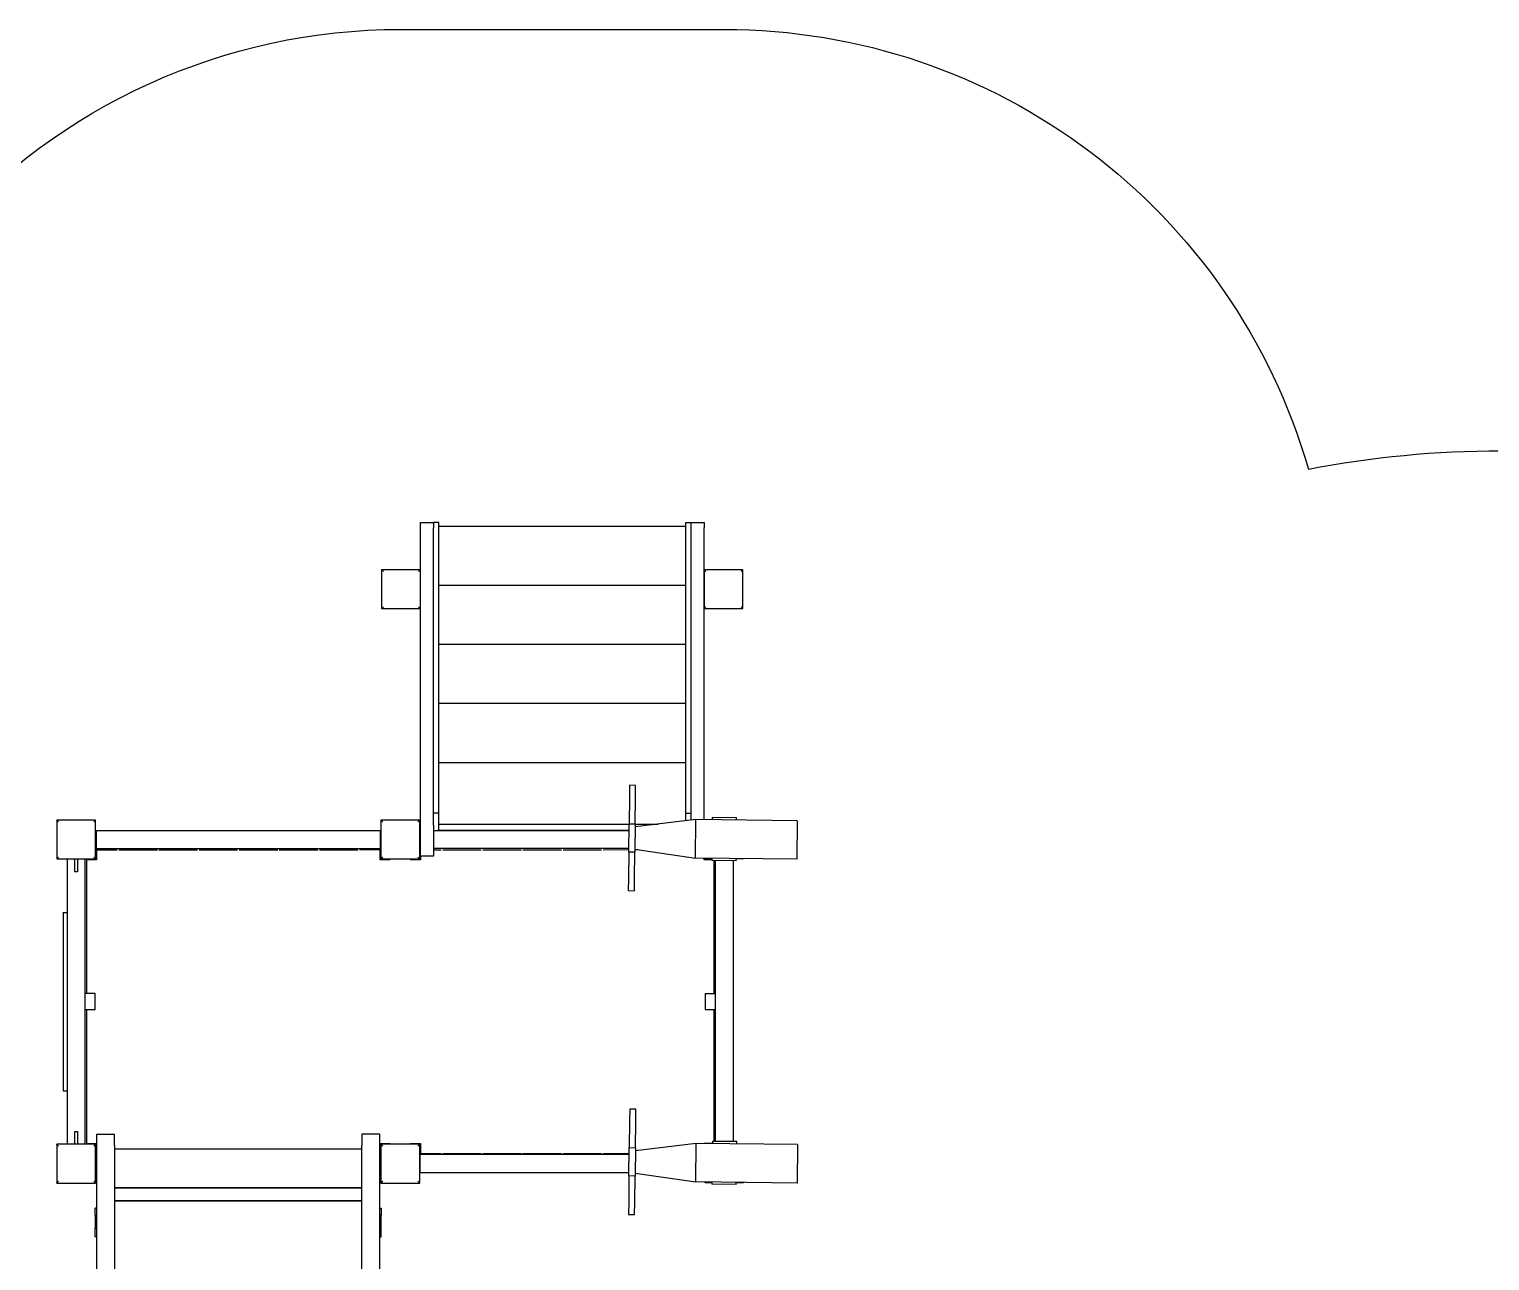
# Model space of a CAD drawing. Header units: millimetres. Extents: x -7616 to 421613, y 91067 to 341353.
# Drawn here: x 179753 to 183359, y 177427 to 180467 of the extents above; entities that cross this region are included whole.
import ezdxf

# ---------------------------------------------------------------- set-up
doc = ezdxf.new("R2010")
doc.units = ezdxf.units.MM
doc.header["$LTSCALE"] = 500
doc.header["$MEASUREMENT"] = 0
doc.linetypes.add('H0', pattern=[0.3, 0.2, -0.1])
doc.layers.add('e-plan', color=9, linetype='CONTINUOUS')

# ---------------------------------------------------------------- blocks, each defined once
blk = doc.blocks.new('A$C633402C3')
at = {"layer": 'e-plan'}
for p, q in [((107427.5, 87816.6), (107459.5, 87816.6)), ((107427.5, 87803.4), (107427.5, 87816.6)), ((107427.5, 87069.6), (107427.5, 87803.4)), ((107472.5, 87816.6), (107459.5, 87816.6)), ((107459.5, 87816.6), (107459.5, 87803.4)), ((107459.5, 87069.6), (107459.5, 87803.4)), ((107472.5, 87098.9), (107472.5, 87816.6)), ((108082.5, 87806.8), (107472.5, 87806.8)), ((108082.5, 87816.6), (108095.5, 87816.6)), ((108082.5, 87098.9), (108082.5, 87816.6)), ((108095.5, 87816.6), (108127.5, 87816.6)), ((108095.5, 87803.4), (108095.5, 87816.6)), ((108095.5, 87081.8), (108095.5, 87803.4)), ((108127.5, 87816.6), (108127.5, 87803.4)), ((108127.5, 87083.1), (108127.5, 87803.4)), ((107427.5, 87699.9), (107331.5, 87699.9)), ((107331.5, 87699.9), (107331.5, 87604)), ((107427.5, 87604), (107427.5, 87699.9)), ((108223.5, 87699.9), (108127.5, 87699.9)), ((108127.5, 87699.9), (108127.5, 87604)), ((108223.5, 87604), (108223.5, 87699.9)), ((108082.5, 87661.2), (107472.5, 87661.2)), ((107331.5, 87604), (107427.5, 87604)), ((108127.5, 87604), (108223.5, 87604)), ((108082.5, 87515.6), (107472.5, 87515.6)), ((108082.5, 87370), (107472.5, 87370)), ((107472.5, 87224.4), (108082.5, 87224.5)), ((107943.6, 87167.8), (107943.3, 87137.8)), ((107958.6, 87167.6), (107943.6, 87167.8)), ((107958.3, 87137.6), (107958.6, 87167.6)), ((107943.3, 87137.8), (107942.5, 87072.8)), ((107957.5, 87072.6), (107958.3, 87137.6)), ((106625.5, 87081.9), (106529.5, 87081.9)), ((106529.5, 87081.9), (106529.6, 86985.9)), ((106625.5, 86985.9), (106625.5, 87081.9)), ((107425.5, 87081.9), (107329.5, 87081.9)), ((107329.5, 87081.9), (107329.6, 86986)), ((107425.5, 86986), (107425.5, 87081.9)), ((107427.5, 86992.8), (107427.5, 87069.6)), ((107472.5, 87098.9), (107459.5, 87098.9)), ((107459.5, 87069.6), (107459.5, 86992.8)), ((107472.5, 87056.4), (107472.5, 87098.9)), ((107472.5, 87071.9), (107942.5, 87072)), ((107941.6, 87002.8), (107942.5, 87072.8)), ((107942.5, 87072.8), (107957.5, 87072.6)), ((107957.5, 87072.6), (107956.6, 87002.6)), ((108107.6, 87083.3), (107957.4, 87065.1)), ((107957.5, 87072), (108013.9, 87072)), ((108082.5, 87098.9), (108095.5, 87098.9)), ((108082.5, 87080.3), (108082.5, 87098.9)), ((108106.5, 86988.3), (108107.6, 87083.3)), ((108357.6, 87080.3), (108107.6, 87083.3)), ((108147.7, 87088.3), (108147.6, 87082.8)), ((108207.7, 87087.6), (108147.7, 87088.3)), ((108207.6, 87082.1), (108207.7, 87087.6)), ((108357.6, 87080.3), (108356.5, 86985.3)), ((106625.5, 87056.4), (106627, 87056.4)), ((106625.5, 87011.4), (106625.5, 87056.4)), ((106627, 87056.4), (106627, 87011.4)), ((106627, 87056.4), (107328, 87056.4)), ((107328, 87056.4), (107328, 87011.4)), ((107328, 87056.4), (107329.5, 87056.4)), ((107329.5, 87056.4), (107329.5, 87011.4)), ((107425.5, 87056.4), (107427.5, 87056.4)), ((107425.5, 87011.4), (107425.5, 87056.4)), ((107459.5, 87056.4), (107942.3, 87056.5)), ((107472.5, 87056.9), (107942.3, 87057)), ((107957.4, 87065.1), (107956.7, 87010.1)), ((107957.3, 87057), (107957.3, 87057)), ((107957.3, 87056.5), (107957.3, 87056.5)), ((106627, 87011.4), (106625.5, 87011.4)), ((106627, 87011.4), (107328, 87011.4)), ((106627, 86983.4), (106627, 87011)), ((107329, 87011), (106627, 87011)), ((106628, 87008.4), (106628, 86983.4)), ((106628, 87008.4), (106679, 87008.4)), ((106683, 87008.4), (106778, 87008.4)), ((106782, 87008.4), (106877, 87008.4)), ((106881, 87008.4), (106976, 87008.4)), ((106980, 87008.4), (107075, 87008.4)), ((107079, 87008.4), (107174, 87008.4)), ((107178, 87008.4), (107273, 87008.4)), ((107328, 87008.4), (107277, 87008.4)), ((107329.5, 87011.4), (107328, 87011.4)), ((107328, 86983.4), (107328, 87008.4)), ((107329, 86983.4), (107329, 87011)), ((107427.5, 87011.4), (107425.5, 87011.4)), ((107426.5, 86983.9), (107426.5, 87011.4)), ((107941.7, 87011.5), (107459.5, 87011.4)), ((107459.5, 87008.9), (107478.5, 87008.9)), ((107482.5, 87008.9), (107577.5, 87008.9)), ((107581.5, 87008.9), (107676.5, 87008.9)), ((107680.5, 87008.9), (107775.5, 87008.9)), ((107779.5, 87008.9), (107874.5, 87008.9)), ((107878.5, 87008.9), (107941.7, 87009)), ((107941.6, 87002.8), (107940.8, 86937.8)), ((107956.6, 87002.6), (107941.6, 87002.8)), ((107955.8, 86937.6), (107956.6, 87002.6)), ((107956.7, 87011.5), (107956.7, 87011.5)), ((107956.7, 87010.1), (108106.5, 86988.3)), ((107956.7, 87009), (107964.8, 87009)), ((106529.6, 86985.9), (106625.5, 86985.9)), ((106555, 86985.9), (106600, 86985.9)), ((106555, 86985.4), (106555, 86985.9)), ((106555, 86985.4), (106555, 86282.4)), ((106574.5, 86985.4), (106555, 86985.4)), ((106574.5, 86954.4), (106574.5, 86985.4)), ((106600, 86985.4), (106580.5, 86985.4)), ((106580.5, 86985.4), (106580.5, 86954.4)), ((106600, 86985.9), (106600, 86985.4)), ((106600, 86282.4), (106600, 86985.4)), ((106603, 86983.4), (106603, 86653.9)), ((106628, 86983.4), (106603, 86983.4)), ((107353, 86983.4), (107328, 86983.4)), ((107329.6, 86986), (107425.5, 86986)), ((107355, 86985.9), (107400, 86985.9)), ((107427.5, 86983.9), (107402.5, 86983.9)), ((107427.5, 86992.8), (107427.5, 86983.9)), ((107459.5, 86992.8), (107427.5, 86992.8)), ((108356.5, 86985.3), (108106.5, 86988.3)), ((108127.5, 86984), (108127.5, 86988)), ((108146.4, 86984), (108127.5, 86984)), ((108128.5, 86984), (108128.5, 86988)), ((108130, 86986.5), (108130, 86988)), ((108146.5, 86986.5), (108130, 86986.5)), ((108146.5, 86987.8), (108146.4, 86982.3)), ((108206.4, 86981.6), (108146.4, 86982.3)), ((108152.5, 86654), (108152.5, 86982.2)), ((108155, 86982.2), (108155, 86288.7)), ((108200, 86288.2), (108200, 86981.7)), ((108206.4, 86981.6), (108206.5, 86987.1)), ((108225, 86986.5), (108206.5, 86986.5)), ((108225, 86986.9), (108225, 86986.5)), ((106580.5, 86954.4), (106574.5, 86954.4)), ((107940.8, 86937.8), (107940.5, 86907.8)), ((107955.5, 86907.6), (107955.8, 86937.6)), ((107940.5, 86907.8), (107955.5, 86907.6)), ((106545.4, 86853.9), (106545.4, 86478.4)), ((106545.4, 86853.9), (106555, 86853.9)), ((106624.7, 86653.9), (106600, 86653.9)), ((106624.7, 86613.9), (106624.7, 86653.9)), ((108130.5, 86654), (108130.5, 86614)), ((108130.5, 86654), (108155, 86654)), ((106624.7, 86613.9), (106600, 86613.9)), ((106603, 86613.9), (106603, 86283.4)), ((108130.5, 86614), (108155, 86614)), ((108152.5, 86288.8), (108152.5, 86614)), ((106545.4, 86478.4), (106545.4, 86413.9)), ((106545.4, 86413.9), (106555, 86413.9)), ((107944.1, 86368.3), (107943.8, 86338.3)), ((107959.1, 86368.1), (107944.1, 86368.3)), ((107958.8, 86338.1), (107959.1, 86368.1)), ((106574.5, 86282.4), (106574.5, 86313.4)), ((106574.5, 86313.4), (106580.5, 86313.4)), ((106580.5, 86313.4), (106580.5, 86282.4)), ((107943.8, 86338.3), (107943, 86273.3)), ((107958, 86273.1), (107958.8, 86338.1)), ((106625.5, 86281.9), (106529.6, 86281.9)), ((106529.6, 86281.9), (106529.6, 86185.9)), ((106555, 86282.4), (106574.5, 86282.4)), ((106555, 86281.9), (106555, 86282.4)), ((106600, 86281.9), (106555, 86281.9)), ((106580.5, 86282.4), (106600, 86282.4)), ((106600, 86282.4), (106600, 86281.9)), ((106603, 86283.4), (106627.5, 86283.4)), ((106625.5, 86185.9), (106625.5, 86281.9)), ((106627, 86283.4), (106627, 86256.4)), ((106627.5, 86306.5), (106627.5, 86278.5)), ((106627.5, 86306.5), (106672.5, 86306.5)), ((106627.5, 86278.5), (106627.5, 84434.5)), ((106672.5, 86278.5), (106672.5, 86306.5)), ((106672.5, 86278.5), (106672.5, 84434.5)), ((107282.5, 86306.5), (107282.5, 86278.5)), ((107327.5, 86306.5), (107282.5, 86306.5)), ((107282.5, 84434.5), (107282.5, 86278.5)), ((107327.5, 86278.5), (107327.5, 86306.5)), ((107327.5, 84434.5), (107327.5, 86278.5)), ((107328, 86283.4), (107353, 86283.4)), ((107328, 86258.4), (107328, 86283.4)), ((107329, 86283.4), (107329, 86256.4)), ((107425.5, 86281.9), (107329.6, 86281.9)), ((107329.6, 86281.9), (107329.6, 86186)), ((107400, 86281.9), (107355, 86281.9)), ((107402.5, 86283.9), (107427.5, 86283.9)), ((107425.5, 86186), (107425.5, 86281.9)), ((107426.5, 86283.9), (107426.5, 86256.4)), ((107427.5, 86283.9), (107427.5, 86258.9)), ((108108.1, 86283.8), (107957.9, 86265.6)), ((108107, 86188.8), (108108.1, 86283.8)), ((108358.1, 86280.8), (108108.1, 86283.8)), ((108127.5, 86284), (108148.1, 86284)), ((108127.5, 86283.6), (108127.5, 86284)), ((108128.5, 86284), (108128.5, 86283.5)), ((108148.2, 86288.8), (108148.1, 86283.3)), ((108208.2, 86288.1), (108148.2, 86288.8)), ((108208.1, 86282.6), (108208.2, 86288.1)), ((108358.1, 86280.8), (108357, 86185.8)), ((106625.5, 86256.4), (106627.5, 86256.4)), ((106625.5, 86211.4), (106625.5, 86256.4)), ((107282.5, 86269.3), (106672.5, 86269.3)), ((107328, 86258.4), (107327.5, 86258.4)), ((107327.5, 86256.4), (107329.5, 86256.4)), ((107329.5, 86256.4), (107329.5, 86211.4)), ((107425.5, 86256.4), (107427, 86256.4)), ((107425.5, 86211.4), (107425.5, 86256.4)), ((107942.8, 86256.5), (107427, 86256.4)), ((107427, 86211.4), (107427, 86256.4)), ((107427.5, 86258.9), (107478.5, 86258.9)), ((107482.5, 86258.9), (107577.5, 86258.9)), ((107581.5, 86258.9), (107676.5, 86258.9)), ((107680.5, 86258.9), (107775.5, 86258.9)), ((107779.5, 86258.9), (107874.5, 86258.9)), ((107878.5, 86258.9), (107942.8, 86259)), ((107942.1, 86203.3), (107943, 86273.3)), ((107943, 86273.3), (107958, 86273.1)), ((107958, 86273.1), (107957.1, 86203.1)), ((107957.9, 86265.6), (107957.2, 86210.6)), ((107957.8, 86259), (107957.8, 86259)), ((107957.8, 86256.5), (107957.8, 86256.5)), ((106627.5, 86211.4), (106625.5, 86211.4)), ((107329.5, 86211.4), (107327.5, 86211.4)), ((107427, 86211.4), (107425.5, 86211.4)), ((107942.2, 86211.5), (107427, 86211.4)), ((107957.3, 86211.5), (107957.2, 86211.5)), ((107957.2, 86210.6), (108107, 86188.8)), ((106529.6, 86185.9), (106625.5, 86185.9)), ((107282.5, 86174.3), (106672.5, 86174.3)), ((106672.5, 86174.3), (107282.5, 86174.3)), ((107329.6, 86186), (107425.5, 86186)), ((107942.1, 86203.3), (107941.4, 86138.3)), ((107957.1, 86203.1), (107942.1, 86203.3)), ((107956.3, 86138.1), (107957.1, 86203.1)), ((108357, 86185.8), (108107, 86188.8)), ((108130, 86186.5), (108130, 86188.5)), ((108147, 86186.5), (108130, 86186.5)), ((108147, 86188.3), (108146.9, 86182.8)), ((108206.9, 86182.1), (108146.9, 86182.8)), ((108206.9, 86182.1), (108207, 86187.6)), ((108225, 86186.5), (108207, 86186.5)), ((108225, 86187.4), (108225, 86186.5)), ((107282.5, 86142.3), (106672.5, 86142.3)), ((106672.5, 86142.3), (107282.5, 86142.3)), ((107941.4, 86138.3), (107941, 86108.3)), ((107956, 86108.1), (107956.3, 86138.1)), ((106627.5, 86123.6), (106624.5, 86123.6)), ((106624.5, 86106.5), (106624.5, 86123.6)), ((106624.5, 86106.5), (106624.5, 86074.5)), ((106624.5, 86106.5), (106627.5, 86106.5)), ((107327.5, 86123.6), (107330.5, 86123.6)), ((107330.5, 86106.5), (107327.5, 86106.5)), ((107330.5, 86123.6), (107330.5, 86106.5)), ((107330.5, 86074.5), (107330.5, 86106.5)), ((107941, 86108.3), (107956, 86108.1)), ((106624.5, 86053.5), (106624.5, 86074.5)), ((106624.5, 86074.5), (106627.5, 86074.5)), ((107330.5, 86074.5), (107327.5, 86074.5)), ((107330.5, 86053.5), (107330.5, 86074.5)), ((106627.5, 86053.5), (106624.5, 86053.5)), ((107327.5, 86053.5), (107330.5, 86053.5))]:
    blk.add_line(p, q, dxfattribs=at)
blk.add_lwpolyline([(116741.1, 81686), (114484.5, 82310.1, -0.087069), (113987.2, 81600.4), (113107.4, 80720.7, -0.013649), (113008.3, 80626.8, -0.359932), (110113.2, 79736.6), (109653.1, 79927.2, -0.045406), (109271.8, 80127.4, -0.112995), (108326.3, 80720.6), (107601.3, 81445.6, -0.023722), (107399.1, 81436), (106556.1, 81436, -0.414214), (104421.7, 83570.3), (104421.7, 84413.3, -0.204246), (105078, 85953.1, -0.043347), (105055.5, 86211.9), (105055.5, 87054.9, -0.355405), (106251.1, 88524.5, -0.21561), (107377.5, 89033.9), (108177.5, 89034, -0.334458), (109619.2, 87948.2, -0.047852), (110094.6, 87993.8), (111338.8, 87993.8, -0.099345), (112303.7, 87800.2)], format="xyb", dxfattribs=at)
for points, knots in [([(107336.1, 87695.3), (107336.1, 87695.3), (107336.1, 87695.3), (107335.6, 87695.9), (107335.1, 87696.4), (107333.5, 87698), (107332.6, 87698.8), (107331.7, 87699.7), (107331.5, 87699.9), (107331.5, 87699.9)], [-0.054665, -0.054665, -0.054665, -0.054665, 0, 0, 2.886993, 2.886993, 9.76026, 9.76026, 14.748006, 14.748006, 14.748006, 14.748006]), ([(107422.9, 87695.3), (107422.9, 87695.3), (107422.9, 87695.3), (107423.5, 87695.9), (107424, 87696.4), (107425.6, 87698), (107426.4, 87698.8), (107427.3, 87699.7), (107427.5, 87699.9), (107427.5, 87699.9)], [-0.054665, -0.054665, -0.054665, -0.054665, 0, 0, 2.886993, 2.886993, 9.76026, 9.76026, 14.748006, 14.748006, 14.748006, 14.748006]), ([(108132.1, 87695.3), (108132.1, 87695.3), (108132.1, 87695.3), (108131.6, 87695.9), (108131.1, 87696.4), (108129.5, 87698), (108128.6, 87698.9), (108127.7, 87699.7), (108127.5, 87699.9), (108127.5, 87699.9)], [-0.054665, -0.054665, -0.054665, -0.054665, 0, 0, 2.886993, 2.886993, 9.76026, 9.76026, 14.748006, 14.748006, 14.748006, 14.748006]), ([(108218.9, 87695.3), (108218.9, 87695.3), (108218.9, 87695.3), (108219.5, 87695.9), (108220, 87696.4), (108221.6, 87698), (108222.4, 87698.9), (108223.3, 87699.7), (108223.5, 87699.9), (108223.5, 87699.9)], [-0.054665, -0.054665, -0.054665, -0.054665, 0, 0, 2.886993, 2.886993, 9.76026, 9.76026, 14.748006, 14.748006, 14.748006, 14.748006]), ([(107331.5, 87604), (107331.5, 87604), (107331.7, 87604.2), (107332.6, 87605), (107333.5, 87605.9), (107335.1, 87607.5), (107335.6, 87608), (107336.1, 87608.6), (107336.1, 87608.6), (107336.1, 87608.6)], [20.558259, 20.558259, 20.558259, 20.558259, 24.227592, 24.227592, 29.284044, 29.284044, 31.407917, 31.407917, 31.448132, 31.448132, 31.448132, 31.448132]), ([(107422.9, 87608.6), (107422.9, 87608.6), (107422.9, 87608.6), (107423.5, 87608), (107424, 87607.5), (107425.6, 87605.9), (107426.4, 87605), (107427.3, 87604.2), (107427.5, 87604), (107427.5, 87604)], [-0.054665, -0.054665, -0.054665, -0.054665, 0, 0, 2.886993, 2.886993, 9.76026, 9.76026, 14.748006, 14.748006, 14.748006, 14.748006]), ([(108127.5, 87604), (108127.5, 87604), (108127.7, 87604.2), (108128.6, 87605.1), (108129.5, 87605.9), (108131.1, 87607.5), (108131.6, 87608), (108132.1, 87608.6), (108132.1, 87608.6), (108132.1, 87608.6)], [20.558259, 20.558259, 20.558259, 20.558259, 24.227592, 24.227592, 29.284044, 29.284044, 31.407917, 31.407917, 31.448132, 31.448132, 31.448132, 31.448132]), ([(108218.9, 87608.6), (108218.9, 87608.6), (108218.9, 87608.6), (108219.5, 87608), (108220, 87607.5), (108221.6, 87605.9), (108222.4, 87605.1), (108223.3, 87604.2), (108223.5, 87604), (108223.5, 87604)], [-0.054665, -0.054665, -0.054665, -0.054665, 0, 0, 2.886993, 2.886993, 9.76026, 9.76026, 14.748006, 14.748006, 14.748006, 14.748006]), ([(106534.2, 87077.3), (106534.1, 87077.3), (106534.1, 87077.3), (106533.6, 87077.9), (106533.1, 87078.4), (106531.5, 87080), (106530.6, 87080.8), (106529.7, 87081.7), (106529.5, 87081.9), (106529.5, 87081.9)], [-0.054665, -0.054665, -0.054665, -0.054665, 0, 0, 2.886993, 2.886993, 9.76026, 9.76026, 14.748006, 14.748006, 14.748006, 14.748006]), ([(106620.9, 87077.3), (106620.9, 87077.3), (106620.9, 87077.3), (106621.5, 87077.9), (106622, 87078.4), (106623.6, 87080), (106624.4, 87080.8), (106625.3, 87081.7), (106625.5, 87081.9), (106625.5, 87081.9)], [-0.054665, -0.054665, -0.054665, -0.054665, 0, 0, 2.886993, 2.886993, 9.76026, 9.76026, 14.748006, 14.748006, 14.748006, 14.748006]), ([(107334.2, 87077.3), (107334.1, 87077.3), (107334.1, 87077.3), (107333.6, 87077.9), (107333.1, 87078.4), (107331.5, 87080), (107330.6, 87080.8), (107329.7, 87081.7), (107329.5, 87081.9), (107329.5, 87081.9)], [-0.054665, -0.054665, -0.054665, -0.054665, 0, 0, 2.886993, 2.886993, 9.76026, 9.76026, 14.748006, 14.748006, 14.748006, 14.748006]), ([(107420.9, 87077.3), (107420.9, 87077.3), (107420.9, 87077.3), (107421.5, 87077.9), (107422, 87078.4), (107423.6, 87080), (107424.4, 87080.8), (107425.3, 87081.7), (107425.5, 87081.9), (107425.5, 87081.9)], [-0.054665, -0.054665, -0.054665, -0.054665, 0, 0, 2.886993, 2.886993, 9.76026, 9.76026, 14.748006, 14.748006, 14.748006, 14.748006]), ([(106529.6, 86985.9), (106529.6, 86985.9), (106529.7, 86986.1), (106530.6, 86987), (106531.5, 86987.9), (106533.1, 86989.5), (106533.6, 86990), (106534.1, 86990.5), (106534.2, 86990.5), (106534.2, 86990.6)], [20.558259, 20.558259, 20.558259, 20.558259, 24.227592, 24.227592, 29.284044, 29.284044, 31.407917, 31.407917, 31.448132, 31.448132, 31.448132, 31.448132]), ([(106620.9, 86990.6), (106620.9, 86990.5), (106620.9, 86990.5), (106621.5, 86990), (106622, 86989.5), (106623.6, 86987.9), (106624.4, 86987), (106625.3, 86986.1), (106625.5, 86985.9), (106625.5, 86985.9)], [-0.054665, -0.054665, -0.054665, -0.054665, 0, 0, 2.886993, 2.886993, 9.76026, 9.76026, 14.748006, 14.748006, 14.748006, 14.748006]), ([(107329.6, 86986), (107329.6, 86986), (107329.7, 86986.2), (107330.6, 86987), (107331.5, 86987.9), (107333.1, 86989.5), (107333.6, 86990), (107334.1, 86990.6), (107334.2, 86990.6), (107334.2, 86990.6)], [20.558259, 20.558259, 20.558259, 20.558259, 24.227592, 24.227592, 29.284044, 29.284044, 31.407917, 31.407917, 31.448132, 31.448132, 31.448132, 31.448132]), ([(107420.9, 86990.6), (107420.9, 86990.6), (107420.9, 86990.6), (107421.5, 86990), (107422, 86989.5), (107423.6, 86987.9), (107424.4, 86987), (107425.3, 86986.2), (107425.5, 86986), (107425.5, 86986)], [-0.054665, -0.054665, -0.054665, -0.054665, 0, 0, 2.886993, 2.886993, 9.76026, 9.76026, 14.748006, 14.748006, 14.748006, 14.748006]), ([(106534.2, 86277.3), (106534.2, 86277.3), (106534.2, 86277.3), (106533.6, 86277.9), (106533.1, 86278.4), (106531.5, 86280), (106530.6, 86280.8), (106529.8, 86281.7), (106529.6, 86281.9), (106529.6, 86281.9)], [-0.054665, -0.054665, -0.054665, -0.054665, 0, 0, 2.886993, 2.886993, 9.76026, 9.76026, 14.748006, 14.748006, 14.748006, 14.748006]), ([(106620.9, 86277.3), (106620.9, 86277.3), (106620.9, 86277.3), (106621.5, 86277.9), (106622, 86278.4), (106623.6, 86280), (106624.4, 86280.8), (106625.3, 86281.7), (106625.5, 86281.9), (106625.5, 86281.9)], [-0.054665, -0.054665, -0.054665, -0.054665, 0, 0, 2.886993, 2.886993, 9.76026, 9.76026, 14.748006, 14.748006, 14.748006, 14.748006]), ([(107334.2, 86277.3), (107334.2, 86277.3), (107334.2, 86277.3), (107333.6, 86277.9), (107333.1, 86278.4), (107331.5, 86280), (107330.6, 86280.8), (107329.8, 86281.7), (107329.6, 86281.9), (107329.6, 86281.9)], [-0.054665, -0.054665, -0.054665, -0.054665, 0, 0, 2.886993, 2.886993, 9.76026, 9.76026, 14.748006, 14.748006, 14.748006, 14.748006]), ([(107420.9, 86277.3), (107420.9, 86277.3), (107420.9, 86277.3), (107421.5, 86277.9), (107422, 86278.4), (107423.6, 86280), (107424.4, 86280.8), (107425.3, 86281.7), (107425.5, 86281.9), (107425.5, 86281.9)], [-0.054665, -0.054665, -0.054665, -0.054665, 0, 0, 2.886993, 2.886993, 9.76026, 9.76026, 14.748006, 14.748006, 14.748006, 14.748006]), ([(106529.6, 86185.9), (106529.6, 86185.9), (106529.8, 86186.1), (106530.6, 86187), (106531.5, 86187.9), (106533.1, 86189.5), (106533.6, 86190), (106534.2, 86190.5), (106534.2, 86190.5), (106534.2, 86190.6)], [20.558259, 20.558259, 20.558259, 20.558259, 24.227592, 24.227592, 29.284044, 29.284044, 31.407917, 31.407917, 31.448132, 31.448132, 31.448132, 31.448132]), ([(106620.9, 86190.6), (106620.9, 86190.5), (106620.9, 86190.5), (106621.5, 86190), (106622, 86189.5), (106623.6, 86187.9), (106624.4, 86187), (106625.3, 86186.1), (106625.5, 86185.9), (106625.5, 86185.9)], [-0.054665, -0.054665, -0.054665, -0.054665, 0, 0, 2.886993, 2.886993, 9.76026, 9.76026, 14.748006, 14.748006, 14.748006, 14.748006]), ([(107329.6, 86186), (107329.6, 86186), (107329.8, 86186.2), (107330.6, 86187), (107331.5, 86187.9), (107333.1, 86189.5), (107333.6, 86190), (107334.2, 86190.6), (107334.2, 86190.6), (107334.2, 86190.6)], [20.558259, 20.558259, 20.558259, 20.558259, 24.227592, 24.227592, 29.284044, 29.284044, 31.407917, 31.407917, 31.448132, 31.448132, 31.448132, 31.448132]), ([(107420.9, 86190.6), (107420.9, 86190.6), (107420.9, 86190.6), (107421.5, 86190), (107422, 86189.5), (107423.6, 86187.9), (107424.4, 86187), (107425.3, 86186.2), (107425.5, 86186), (107425.5, 86186)], [-0.054665, -0.054665, -0.054665, -0.054665, 0, 0, 2.886993, 2.886993, 9.76026, 9.76026, 14.748006, 14.748006, 14.748006, 14.748006])]:
    blk.add_open_spline(points, degree=3, knots=knots, dxfattribs=at)

msp = doc.modelspace()

# ---------------------------------------------------------------- block references
at = {"layer": 'e-plan', "linetype": 'H0'}
msp.add_blockref('A$C633402C3', (73291.5, 91432.6), dxfattribs=at)

doc.saveas('drawing.dxf')
